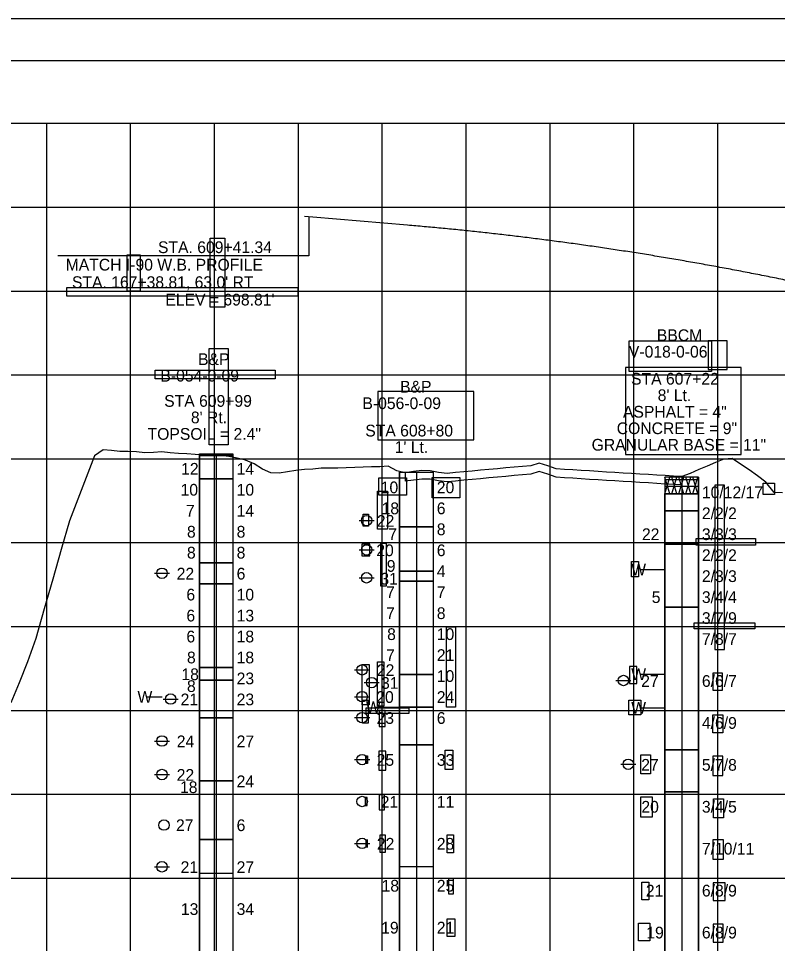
# Model space of a CAD drawing. Extents: x 2190806 to 2192726, y 664803 to 665903.
# Drawn here: x 2191471 to 2191924, y 665352 to 665903 of the extents above; entities that cross this region are included whole.
import ezdxf

# ---------------------------------------------------------------- set-up
doc = ezdxf.new("R2010")
doc.units = 0
for name, color, linetype in [('GT_Historic_Cells', 7, 'Continuous'), ('GT_Historic_Soil_Boring', 7, 'Continuous'), ('GT_Historic_Soil_Layers', 7, 'Continuous'), ('GT_Historic_Text', 7, 'Continuous'), ('GT_Project_Cells', 7, 'Continuous'), ('GT_Project_Soil_Boring', 7, 'Continuous'), ('GT_Project_Text', 7, 'Continuous'), ('PF_P_Grade_Line', 7, 'Continuous'), ('PF_P_Text', 7, 'Continuous'), ('PF_X_Ground_Line', 7, 'Continuous'), ('SH_Border', 7, 'Continuous'), ('SH_Cut_Line', 7, 'Continuous'), ('SH_Data', 7, 'Continuous'), ('SH_Major_Grid_Line', 7, 'Continuous')]:
    doc.layers.add(name, color=color, linetype=linetype)

msp = doc.modelspace()

# ---------------------------------------------------------------- linework, layer by layer
at = {"layer": 'GT_Historic_Cells'}
for p, q in [((2191841.58, 665574.92), (2191856.58, 665574.92)), ((2191841.58, 665512.42), (2191856.58, 665512.42)), ((2191547.3, 665498.92), (2191556.93, 665498.92)), ((2191683.44, 665492.85), (2191698.44, 665492.85)), ((2191841.58, 665492.42), (2191856.58, 665492.42))]:
    msp.add_line(p, q, dxfattribs=at)
at = {"layer": 'GT_Historic_Soil_Boring'}
for p, q in [((2191579.15, 665643.92), (2191599.15, 665643.92)), ((2191579.15, 665643.92), (2191579.15, 664943.92)), ((2191579.15, 665642.92), (2191599.15, 665642.92)), ((2191589.15, 665643.92), (2191589.15, 664943.92)), ((2191599.15, 665643.92), (2191599.15, 664943.92)), ((2191579.15, 665628.92), (2191599.15, 665628.92)), ((2191698.44, 665632.85), (2191718.44, 665632.85)), ((2191698.44, 665632.85), (2191698.44, 664932.85)), ((2191708.44, 665632.85), (2191708.44, 664932.85)), ((2191718.44, 665632.85), (2191718.44, 664932.85)), ((2191876.58, 665629.92), (2191856.58, 665629.92)), ((2191856.58, 665629.92), (2191856.58, 665154.92)), ((2191876.58, 665628.42), (2191856.58, 665628.42)), ((2191866.58, 665629.92), (2191866.58, 665154.92)), ((2191876.58, 665629.92), (2191876.58, 665154.92)), ((2191876.58, 665624.42), (2191856.58, 665624.42)), ((2191876.58, 665619.92), (2191856.58, 665619.92)), ((2191876.58, 665609.92), (2191856.58, 665609.92)), ((2191698.44, 665600.35), (2191718.44, 665600.35)), ((2191876.58, 665589.92), (2191856.58, 665589.92)), ((2191579.15, 665578.92), (2191599.15, 665578.92)), ((2191698.44, 665573.85), (2191718.44, 665573.85)), ((2191698.44, 665567.85), (2191718.44, 665567.85)), ((2191579.15, 665566.42), (2191599.15, 665566.42)), ((2191876.58, 665552.42), (2191856.58, 665552.42)), ((2191579.15, 665516.42), (2191599.15, 665516.42)), ((2191698.44, 665512.35), (2191718.44, 665512.35)), ((2191579.15, 665508.92), (2191599.15, 665508.92)), ((2191698.44, 665492.85), (2191718.44, 665492.85)), ((2191579.15, 665486.42), (2191599.15, 665486.42)), ((2191698.44, 665470.35), (2191718.44, 665470.35)), ((2191876.58, 665467.42), (2191856.58, 665467.42)), ((2191579.15, 665448.92), (2191599.15, 665448.92)), ((2191876.58, 665442.42), (2191856.58, 665442.42)), ((2191579.15, 665413.92), (2191599.15, 665413.92)), ((2191698.44, 665397.85), (2191718.44, 665397.85)), ((2191579.15, 665393.92), (2191599.15, 665393.92))]:
    msp.add_line(p, q, dxfattribs=at)
at = {"layer": 'GT_Historic_Soil_Layers'}
for p, q in [((2191859.54, 665619.92), (2191856.59, 665629.92)), ((2191856.59, 665619.92), (2191859.54, 665629.92)), ((2191863.68, 665619.92), (2191860.73, 665629.92)), ((2191860.73, 665619.92), (2191863.68, 665629.92)), ((2191867.82, 665619.92), (2191864.87, 665629.92)), ((2191864.87, 665619.92), (2191867.82, 665629.92)), ((2191871.96, 665619.92), (2191869, 665629.92)), ((2191869, 665619.92), (2191871.96, 665629.92)), ((2191876.1, 665619.92), (2191873.14, 665629.92)), ((2191873.14, 665619.92), (2191876.1, 665629.92)), ((2191876.58, 665619.92), (2191876.58, 665619.92))]:
    msp.add_line(p, q, dxfattribs=at)
msp.add_lwpolyline([(2191876.58, 665629.92), (2191856.58, 665629.92), (2191856.58, 665154.92), (2191876.58, 665154.92)], close=True, dxfattribs=at)
for points in [[(2191876.58, 665619.92), (2191876.58, 665609.92), (2191856.58, 665609.92), (2191856.58, 665619.92), (2191876.58, 665619.92)], [(2191876.58, 665609.92), (2191876.58, 665589.92), (2191856.58, 665589.92), (2191856.58, 665609.92), (2191876.58, 665609.92)], [(2191876.58, 665574.92), (2191876.58, 665552.42), (2191856.58, 665552.42), (2191856.58, 665589.92), (2191876.58, 665589.92), (2191876.58, 665574.92)], [(2191876.58, 665492.42), (2191876.58, 665467.42), (2191856.58, 665467.42), (2191856.58, 665552.42), (2191876.58, 665552.42), (2191876.58, 665512.42), (2191876.58, 665492.42)], [(2191876.58, 665467.42), (2191876.58, 665442.42), (2191856.58, 665442.42), (2191856.58, 665467.42), (2191876.58, 665467.42)], [(2191876.58, 665442.42), (2191876.58, 665267.42), (2191856.58, 665267.42), (2191856.58, 665442.42), (2191876.58, 665442.42)]]:
    msp.add_lwpolyline(points, dxfattribs=at)
at = {"layer": 'GT_Project_Cells'}
for p, q in [((2191674.29, 665604.07), (2191683.29, 665604.07)), ((2191674.29, 665586.57), (2191683.29, 665586.57)), ((2191552.33, 665572.64), (2191561.33, 665572.64)), ((2191674.29, 665569.96), (2191683.29, 665569.96)), ((2191671.62, 665515.08), (2191680.62, 665515.08)), ((2191677.29, 665507.46), (2191686.29, 665507.46)), ((2191827.32, 665508.72), (2191836.32, 665508.72)), ((2191557.5, 665497.64), (2191566.5, 665497.64)), ((2191671.62, 665499.07), (2191680.62, 665499.07)), ((2191671.62, 665486.57), (2191680.62, 665486.57)), ((2191552.33, 665472.64), (2191561.33, 665472.64)), ((2191671.62, 665461.57), (2191680.62, 665461.57)), ((2191830.22, 665458.78), (2191839.22, 665458.78)), ((2191552.33, 665452.64), (2191561.33, 665452.64)), ((2191671.62, 665411.57), (2191680.62, 665411.57)), ((2191552.33, 665397.64), (2191561.33, 665397.64))]:
    msp.add_line(p, q, dxfattribs=at)
for centre in [(2191678.79, 665604.07), (2191678.79, 665586.57), (2191556.83, 665572.64), (2191678.79, 665569.96), (2191676.12, 665515.08), (2191681.79, 665507.46), (2191831.82, 665508.72), (2191676.12, 665499.07), (2191562, 665497.64), (2191676.12, 665486.57), (2191556.83, 665472.64), (2191676.12, 665461.57), (2191834.72, 665458.78), (2191556.83, 665452.64), (2191676.12, 665436.57), (2191558.01, 665422.53), (2191676.12, 665411.57), (2191556.83, 665397.64)]:
    msp.add_circle(centre, 3.12, dxfattribs=at)
at = {"layer": 'GT_Project_Soil_Boring'}
for points in [[(2191500.09, 665743.02), (2191637.88, 665743.02), (2191637.88, 665737.85), (2191500.09, 665737.85)], [(2191584.97, 665706.72), (2191596.32, 665706.72), (2191596.32, 665649.29), (2191584.97, 665649.29)], [(2191552.75, 665693.69), (2191624.36, 665693.69), (2191624.36, 665688.52), (2191552.75, 665688.52)]]:
    msp.add_lwpolyline(points, close=True, dxfattribs=at)
at = {"layer": 'GT_Project_Text'}
for points in [[(2191585.54, 665772.46), (2191594.22, 665772.46), (2191594.22, 665731.4), (2191585.54, 665731.4)], [(2191535.8, 665741.08), (2191543.98, 665741.08), (2191543.98, 665762.28), (2191535.8, 665762.28)], [(2191884.26, 665692.94), (2191835.19, 665692.94), (2191835.19, 665711.14), (2191884.26, 665711.14)], [(2191882.43, 665694.11), (2191893.78, 665694.11), (2191893.78, 665711.14), (2191882.43, 665711.14)], [(2191901.96, 665695.28), (2191833.1, 665695.28), (2191833.1, 665643.37), (2191901.96, 665643.37)], [(2191742.71, 665680.93), (2191685.46, 665680.93), (2191685.46, 665652.21), (2191742.71, 665652.21)], [(2191579.15, 665643.92), (2191599.15, 665643.92), (2191599.15, 664943.92), (2191579.15, 664943.92)], [(2191579.15, 665643.92), (2191599.15, 665643.92), (2191599.15, 665642.92), (2191579.15, 665642.92)], [(2191579.15, 665642.92), (2191599.15, 665642.92), (2191599.15, 665628.92), (2191579.15, 665628.92)], [(2191579.15, 665628.92), (2191599.15, 665628.92), (2191599.15, 665578.92), (2191579.15, 665578.92)], [(2191686.02, 665629.51), (2191702.54, 665629.51), (2191702.54, 665619.16), (2191686.02, 665619.16)], [(2191698.44, 665632.85), (2191718.44, 665632.85), (2191718.44, 664932.85), (2191698.44, 664932.85)], [(2191698.44, 665632.85), (2191718.44, 665632.85), (2191718.44, 665600.35), (2191698.44, 665600.35)], [(2191734.43, 665617.66), (2191717.89, 665617.66), (2191717.89, 665629.68), (2191734.43, 665629.68)], [(2191892.07, 665625.21), (2191886.4, 665625.21), (2191886.4, 665527.22), (2191892.07, 665527.22)], [(2191915.23, 665626.35), (2191921.89, 665626.35), (2191921.89, 665619.53), (2191915.23, 665619.53)], [(2191685.2, 665621.62), (2191691.15, 665621.62), (2191691.15, 665598.9), (2191685.2, 665598.9)], [(2191676.82, 665607.98), (2191680.01, 665607.98), (2191680.01, 665600.72), (2191676.82, 665600.72)], [(2191698.44, 665600.35), (2191718.44, 665600.35), (2191718.44, 665573.85), (2191698.44, 665573.85)], [(2191680.68, 665589.99), (2191676.02, 665589.99), (2191676.02, 665583.07), (2191680.68, 665583.07)], [(2191687.36, 665590.64), (2191690.52, 665590.64), (2191690.52, 665564.87), (2191687.36, 665564.87)], [(2191910.5, 665589.45), (2191875.28, 665589.45), (2191875.28, 665593.29), (2191910.5, 665593.29)], [(2191579.15, 665578.92), (2191599.15, 665578.92), (2191599.15, 665566.42), (2191579.15, 665566.42)], [(2191836.58, 665579.61), (2191840.74, 665579.61), (2191840.74, 665570.62), (2191836.58, 665570.62)], [(2191698.44, 665573.85), (2191718.44, 665573.85), (2191718.44, 665567.85), (2191698.44, 665567.85)], [(2191698.44, 665567.85), (2191718.44, 665567.85), (2191718.44, 665514.85), (2191718.44, 665512.35), (2191698.44, 665512.35)], [(2191579.15, 665566.42), (2191599.15, 665566.42), (2191599.15, 665516.42), (2191579.15, 665516.42)], [(2191731.76, 665492.8), (2191726.41, 665492.8), (2191726.41, 665540.71), (2191731.76, 665540.71)], [(2191910.17, 665539.54), (2191874.11, 665539.54), (2191874.11, 665543.05), (2191910.17, 665543.05)], [(2191680.34, 665494.18), (2191676.12, 665494.18), (2191676.12, 665518.21), (2191680.34, 665518.21)], [(2191689.03, 665493.4), (2191685.23, 665493.4), (2191685.23, 665519.84), (2191689.03, 665519.84)], [(2191579.15, 665516.42), (2191599.15, 665516.42), (2191599.15, 665508.92), (2191579.15, 665508.92)], [(2191698.44, 665512.35), (2191718.44, 665512.35), (2191718.44, 665492.85), (2191698.44, 665492.85)], [(2191835.38, 665506.96), (2191839.82, 665506.96), (2191839.82, 665517.01), (2191835.38, 665517.01)], [(2191890.74, 665502.85), (2191885.4, 665502.85), (2191885.4, 665513.2), (2191890.74, 665513.2)], [(2191579.15, 665508.92), (2191599.15, 665508.92), (2191599.15, 665486.42), (2191579.15, 665486.42)], [(2191679.68, 665483.29), (2191676.34, 665483.29), (2191676.34, 665496.97), (2191679.68, 665496.97)], [(2191842.23, 665488.19), (2191835.05, 665488.19), (2191835.05, 665496.98), (2191842.23, 665496.98)], [(2191678.51, 665492.47), (2191703.88, 665492.47), (2191703.88, 665489.13), (2191678.51, 665489.13)], [(2191689.81, 665490.83), (2191686.31, 665490.83), (2191686.31, 665481.3), (2191689.81, 665481.3)], [(2191698.44, 665492.85), (2191718.44, 665492.85), (2191718.44, 665470.35), (2191698.44, 665470.35)], [(2191579.15, 665486.42), (2191599.15, 665486.42), (2191599.15, 665448.92), (2191579.15, 665448.92)], [(2191891.07, 665477.48), (2191885.23, 665477.48), (2191885.23, 665488.16), (2191891.07, 665488.16)], [(2191698.44, 665470.35), (2191718.44, 665470.35), (2191718.44, 665320.35), (2191698.44, 665320.35)], [(2191679.34, 665459.25), (2191678.26, 665459.25), (2191678.26, 665463.84), (2191679.34, 665463.84)], [(2191690.34, 665466.63), (2191686.09, 665466.63), (2191686.09, 665455.23), (2191690.34, 665455.23)], [(2191730.09, 665455.58), (2191725.58, 665455.58), (2191725.58, 665467.1), (2191730.09, 665467.1)], [(2191848.07, 665453.07), (2191842.23, 665453.07), (2191842.23, 665464.42), (2191848.07, 665464.42)], [(2191891.07, 665463.62), (2191885.23, 665463.62), (2191885.23, 665452.11), (2191891.07, 665452.11)], [(2191579.15, 665448.92), (2191599.15, 665448.92), (2191599.15, 665413.92), (2191579.15, 665413.92)], [(2191689.37, 665440.64), (2191686.31, 665440.64), (2191686.31, 665431.55), (2191689.37, 665431.55)], [(2191679.03, 665438.93), (2191678.01, 665438.93), (2191678.01, 665434.15), (2191679.03, 665434.15)], [(2191849.07, 665427.2), (2191842.23, 665427.2), (2191842.23, 665439.39), (2191849.07, 665439.39)], [(2191891.41, 665426.9), (2191885.56, 665426.9), (2191885.56, 665438.25), (2191891.41, 665438.25)], [(2191579.15, 665413.92), (2191599.15, 665413.92), (2191599.15, 665283.92), (2191579.15, 665283.92)], [(2191679.15, 665409.28), (2191678.49, 665409.28), (2191678.49, 665413.8), (2191679.15, 665413.8)], [(2191679.17, 665409.09), (2191679.17, 665409.09), (2191679.17, 665413.93), (2191679.17, 665413.93)], [(2191690.04, 665416.5), (2191686.61, 665416.5), (2191686.61, 665406.37), (2191690.04, 665406.37)], [(2191730.67, 665405.92), (2191726.83, 665405.92), (2191726.83, 665416.77), (2191730.67, 665416.77)], [(2191891.41, 665413.71), (2191885.23, 665413.71), (2191885.23, 665402.2), (2191891.41, 665402.2)], [(2191730.42, 665381.38), (2191727.75, 665381.38), (2191727.75, 665390.64), (2191730.42, 665390.64)], [(2191847.07, 665377.96), (2191842.73, 665377.96), (2191842.73, 665388.47), (2191847.07, 665388.47)], [(2191892.58, 665388.01), (2191885.4, 665388.01), (2191885.4, 665377.49), (2191892.58, 665377.49)], [(2191731.42, 665356.01), (2191726.75, 665356.01), (2191726.75, 665366.69), (2191731.42, 665366.69)], [(2191847.57, 665353.42), (2191840.89, 665353.42), (2191840.89, 665363.94), (2191847.57, 665363.94)], [(2191891.24, 665363.47), (2191885.4, 665363.47), (2191885.4, 665352.79), (2191891.24, 665352.79)]]:
    msp.add_lwpolyline(points, close=True, dxfattribs=at)
at = {"layer": 'PF_P_Grade_Line'}
for p, q in [((2191646.81, 665784.97), (2191641.81, 665785.4)), ((2191703.15, 665780.18), (2191646.81, 665784.97))]:
    msp.add_line(p, q, dxfattribs=at)
msp.add_spline([(2191953.15, 665742.16), (2191948.15, 665743.25), (2191943.15, 665744.33), (2191938.15, 665745.39), (2191933.15, 665746.44), (2191928.15, 665747.47), (2191923.15, 665748.5), (2191918.15, 665749.51), (2191913.15, 665750.5), (2191908.15, 665751.48), (2191903.15, 665752.45), (2191898.15, 665753.41), (2191893.15, 665754.35), (2191888.15, 665755.27), (2191883.15, 665756.19), (2191878.15, 665757.09), (2191873.15, 665757.98), (2191868.15, 665758.85), (2191863.15, 665759.71), (2191858.15, 665760.56), (2191853.15, 665761.4), (2191848.15, 665762.22), (2191843.15, 665763.02), (2191838.15, 665763.82), (2191833.15, 665764.6), (2191828.15, 665765.36), (2191823.15, 665766.12), (2191818.15, 665766.86), (2191813.15, 665767.59), (2191808.15, 665768.3), (2191803.15, 665769), (2191798.15, 665769.69), (2191793.15, 665770.36), (2191788.15, 665771.02), (2191783.15, 665771.66), (2191778.15, 665772.3), (2191773.15, 665772.92), (2191768.15, 665773.52), (2191763.15, 665774.12), (2191758.15, 665774.69), (2191753.15, 665775.26), (2191748.15, 665775.81), (2191743.15, 665776.35), (2191738.15, 665776.88), (2191733.15, 665777.39), (2191728.15, 665777.89), (2191723.15, 665778.37), (2191718.15, 665778.85), (2191713.15, 665779.3), (2191708.15, 665779.75), (2191703.15, 665780.18)], degree=3, dxfattribs=at)
at = {"layer": 'PF_P_Text'}
for p, q in [((2191644.31, 665785.23), (2191644.31, 665761.83)), ((2191644.31, 665761.83), (2191494.83, 665761.83))]:
    msp.add_line(p, q, dxfattribs=at)
at = {"layer": 'PF_X_Ground_Line'}
for p, q in [((2191701.7, 665632.52), (2191701.7, 665627.52)), ((2191866.7, 665630.35), (2191866.7, 665625.35))]:
    msp.add_line(p, q, dxfattribs=at)
for points in [[(2191561.7, 665644.54), (2191556.7, 665644.96), (2191551.7, 665644.69), (2191546.7, 665644.55), (2191541.7, 665645.01), (2191536.7, 665645.17), (2191531.7, 665645.2), (2191526.7, 665645.75), (2191521.7, 665646.19), (2191516.7, 665642.75), (2191511.7, 665629.83), (2191506.7, 665616.9), (2191501.7, 665603.95), (2191496.7, 665586.91), (2191491.7, 665569.21), (2191486.7, 665551.52), (2191481.7, 665533.83), (2191476.7, 665519.77), (2191471.7, 665507.25), (2191466.7, 665495.31)], [(2191926.7, 665620.52), (2191921.7, 665620.71), (2191916.7, 665626.93), (2191911.7, 665630.82), (2191906.7, 665634.23), (2191901.7, 665637.64), (2191896.7, 665641.05), (2191891.7, 665640.66), (2191886.7, 665638.69), (2191881.7, 665636.59), (2191876.7, 665634.55), (2191871.7, 665632.15), (2191866.7, 665630.35), (2191861.7, 665630.59), (2191856.7, 665630.87), (2191851.7, 665631.18), (2191846.7, 665631.48), (2191841.7, 665631.79), (2191836.7, 665632.1), (2191831.7, 665632.4), (2191826.7, 665632.71), (2191821.7, 665633.02), (2191816.7, 665633.33), (2191811.7, 665633.64), (2191806.7, 665633.95), (2191801.7, 665634.26), (2191796.7, 665634.57), (2191791.7, 665634.88), (2191786.7, 665636.7), (2191781.7, 665638.23), (2191776.7, 665636.74), (2191771.7, 665636.34), (2191766.7, 665635.88), (2191761.7, 665635.42), (2191756.7, 665634.96), (2191751.7, 665634.5), (2191746.7, 665634.04), (2191741.7, 665633.58), (2191736.7, 665633.12), (2191731.7, 665632.66), (2191726.7, 665632.2), (2191721.7, 665632.82), (2191716.7, 665633.76), (2191711.7, 665633.84), (2191706.7, 665633.25), (2191701.7, 665632.52), (2191696.7, 665633.73), (2191691.7, 665636.5), (2191686.7, 665636.04), (2191681.7, 665636.07), (2191676.7, 665635.88), (2191671.7, 665635.69), (2191666.7, 665635.55), (2191661.7, 665635.41), (2191656.7, 665635.32), (2191651.7, 665635.31), (2191646.7, 665634.76), (2191641.7, 665634.52), (2191636.7, 665633.98), (2191631.7, 665633.1), (2191626.7, 665632.31), (2191621.7, 665632.52), (2191616.7, 665634.81), (2191611.7, 665637.97), (2191606.7, 665639.99), (2191601.7, 665641.27), (2191596.7, 665642.24), (2191591.7, 665642.93), (2191586.7, 665643.08), (2191581.7, 665643.2), (2191576.7, 665643.53), (2191571.7, 665643.91), (2191566.7, 665644.12), (2191561.7, 665644.54)], [(2191866.7, 665625.35), (2191861.7, 665625.59), (2191856.7, 665625.87), (2191851.7, 665626.18), (2191846.7, 665626.48), (2191841.7, 665626.79), (2191836.7, 665627.1), (2191831.7, 665627.4), (2191826.7, 665627.71), (2191821.7, 665628.02), (2191816.7, 665628.33), (2191811.7, 665628.64), (2191806.7, 665628.95), (2191801.7, 665629.26), (2191796.7, 665629.57), (2191791.7, 665629.88), (2191786.7, 665631.7), (2191781.7, 665633.23), (2191776.7, 665631.74), (2191771.7, 665631.34), (2191766.7, 665630.88), (2191761.7, 665630.42), (2191756.7, 665629.96), (2191751.7, 665629.5), (2191746.7, 665629.04), (2191741.7, 665628.58), (2191736.7, 665628.12), (2191731.7, 665627.66), (2191726.7, 665627.2), (2191721.7, 665627.82), (2191716.7, 665628.76), (2191711.7, 665628.84), (2191706.7, 665628.25), (2191701.7, 665627.52)]]:
    msp.add_lwpolyline(points, dxfattribs=at)
at = {"layer": 'SH_Border'}
msp.add_line((2191125.65, 665878.42), (2192700.64, 665878.42), dxfattribs=at)
at = {"layer": 'SH_Cut_Line'}
msp.add_lwpolyline([(2191025.65, 664803.42), (2191025.65, 665903.42), (2192725.65, 665903.42), (2192725.65, 664803.42), (2191025.65, 664803.42)], dxfattribs=at)
at = {"layer": 'SH_Data'}
msp.add_line((2191138.15, 665840.92), (2192638.15, 665840.92), dxfattribs=at)
at = {"layer": 'SH_Major_Grid_Line'}
for p, q in [((2191488.15, 664840.92), (2191488.15, 665840.92)), ((2191538.15, 664840.92), (2191538.15, 665840.92)), ((2191588.15, 664840.92), (2191588.15, 665840.92)), ((2191638.15, 664840.92), (2191638.15, 665840.92)), ((2191688.15, 664840.92), (2191688.15, 665840.92)), ((2191738.15, 664840.92), (2191738.15, 665840.92)), ((2191788.15, 664840.92), (2191788.15, 665840.92)), ((2191838.15, 664840.92), (2191838.15, 665840.92)), ((2191888.15, 664840.92), (2191888.15, 665840.92)), ((2191138.15, 665790.92), (2192638.15, 665790.92)), ((2191138.15, 665740.92), (2192638.15, 665740.92)), ((2191138.15, 665690.92), (2192638.15, 665690.92)), ((2191138.15, 665640.92), (2192638.15, 665640.92)), ((2191138.15, 665590.92), (2192638.15, 665590.92)), ((2191138.15, 665540.92), (2192638.15, 665540.92)), ((2191138.15, 665490.92), (2192638.15, 665490.92)), ((2191138.15, 665440.92), (2192638.15, 665440.92)), ((2191138.15, 665390.92), (2192638.15, 665390.92))]:
    msp.add_line(p, q, dxfattribs=at)

# ---------------------------------------------------------------- texts
at = {"layer": 'GT_Historic_Cells'}
for p in [(2191836.5, 665571.42), (2191836.5, 665508.92), (2191542.22, 665495.42), (2191678.36, 665489.35), (2191836.5, 665488.92)]:
    msp.add_text('W', height=7, dxfattribs=at).set_placement(p)
at = {"layer": 'GT_Historic_Text'}
for s, p in [('BBCM', (2191851.78, 665711.09)), ('V-018-0-06', (2191835.11, 665701.25)), ('B&P', (2191578.34, 665696.81)), ('B-054-0-09', (2191555.88, 665686.96)), ('STA 607+22', (2191836.4, 665685.13)), ('B&P', (2191698.74, 665680.38)), ('STA 609+99', (2191558.13, 665671.91)), ('B-056-0-09', (2191676.28, 665670.54)), ("8' Lt.", (2191852.27, 665675.29)), ('ASPHALT = 4"', (2191831.58, 665665.45)), ("8' Rt.", (2191574.06, 665662.07)), ('STA 608+80', (2191677.98, 665654.21)), ('CONCRETE = 9"', (2191827.86, 665655.6)), ('TOPSOIL = 2.4"', (2191548.24, 665652.23)), ("1' Lt.", (2191695.51, 665644.37)), ('GRANULAR BASE = 11"', (2191812.9, 665645.76)), ('12', (2191568.24, 665631.42)), ('14', (2191601.32, 665631.42)), ('10', (2191567.91, 665618.92)), ('10', (2191601.32, 665618.92)), ('10', (2191687.21, 665620.35)), ('20', (2191720.62, 665620.35)), ('10/12/17', (2191878.62, 665617.42)), ('7', (2191571.11, 665606.42)), ('14', (2191601.32, 665606.42)), ('18', (2191687.7, 665607.85)), ('6', (2191720.62, 665607.85)), ('2/2/2', (2191878.62, 665604.92)), ('22', (2191684.89, 665600.35)), ('8', (2191571.71, 665593.92)), ('8', (2191601.32, 665593.92)), ('8', (2191720.62, 665595.35)), ('7', (2191691.74, 665592.5)), ('22', (2191842.9, 665592.42)), ('3/3/3', (2191878.62, 665592.42)), ('20', (2191684.56, 665582.85)), ('6', (2191720.62, 665582.85)), ('8', (2191571.71, 665581.42)), ('8', (2191601.32, 665581.42)), ('2/2/2', (2191878.62, 665579.92)), ('9', (2191690.79, 665573.53)), ('22', (2191565.6, 665568.92)), ('6', (2191601.32, 665568.92)), ('31', (2191687, 665565.89)), ('4', (2191720.62, 665570.35)), ('2/3/3', (2191878.62, 665567.42)), ('6', (2191571.38, 665556.42)), ('10', (2191601.32, 665556.42)), ('7', (2191690.4, 665557.85)), ('7', (2191720.62, 665557.85)), ('5', (2191848.74, 665554.92)), ('3/4/4', (2191878.62, 665554.92)), ('6', (2191571.38, 665543.92)), ('13', (2191601.32, 665543.92)), ('7', (2191690.4, 665545.35)), ('8', (2191720.62, 665545.35)), ('3/7/9', (2191878.62, 665542.42)), ('8', (2191691.01, 665532.85)), ('10', (2191720.62, 665532.85)), ('6', (2191571.38, 665531.42)), ('18', (2191601.32, 665531.42)), ('7/8/7', (2191878.62, 665529.92)), ('8', (2191571.71, 665518.92)), ('18', (2191601.32, 665518.92)), ('7', (2191690.4, 665520.35)), ('21', (2191720.62, 665520.35)), ('22', (2191684.89, 665511.37)), ('18', (2191568.41, 665508.92)), ('23', (2191601.32, 665506.45)), ('10', (2191720.62, 665507.85)), ('6/6/7', (2191878.62, 665504.92)), ('8', (2191571.71, 665501.85)), ('31', (2191687.41, 665503.75)), ('27', (2191842.45, 665504.92)), ('20', (2191684.56, 665495.35)), ('24', (2191720.62, 665495.35)), ('21', (2191567.92, 665493.92)), ('23', (2191601.32, 665493.92)), ('23', (2191684.72, 665482.85)), ('6', (2191720.62, 665482.85)), ('4/6/9', (2191878.62, 665479.92)), ('24', (2191565.65, 665468.92)), ('27', (2191601.32, 665468.92)), ('25', (2191684.78, 665457.85)), ('33', (2191720.62, 665457.85)), ('27', (2191842.45, 665454.92)), ('5/7/8', (2191878.62, 665454.92)), ('22', (2191565.6, 665448.92)), ('24', (2191601.32, 665445.1)), ('18', (2191567.57, 665441.6)), ('21', (2191687.21, 665432.85)), ('11', (2191720.62, 665432.85)), ('20', (2191842.56, 665429.92)), ('3/4/5', (2191878.62, 665429.92)), ('27', (2191565.16, 665418.92)), ('6', (2191601.32, 665418.92)), ('22', (2191684.89, 665407.85)), ('28', (2191720.62, 665407.85)), ('7/10/11', (2191878.62, 665404.92)), ('21', (2191567.92, 665393.92)), ('27', (2191601.32, 665393.92)), ('18', (2191687.7, 665382.85)), ('25', (2191720.62, 665382.85)), ('21', (2191845.22, 665379.92)), ('6/8/9', (2191878.62, 665379.92)), ('13', (2191568.08, 665368.92)), ('34', (2191601.32, 665368.92)), ('19', (2191687.48, 665357.85)), ('21', (2191720.62, 665357.85)), ('19', (2191845.49, 665354.92)), ('6/8/9', (2191878.62, 665354.92))]:
    msp.add_text(s, height=7, dxfattribs=at).set_placement(p)
at = {"layer": 'PF_P_Text'}
for s, p in [('STA. 609+41.34', (2191554.44, 665763.55)), ('MATCH I-90 W.B. PROFILE', (2191499.43, 665753.13)), ("STA. 167+38.81, 63.0' RT", (2191503.18, 665742.71)), ("ELEV = 698.81'", (2191558.85, 665732.3))]:
    msp.add_text(s, height=7, rotation=360, dxfattribs=at).set_placement(p)

doc.saveas('drawing.dxf')
